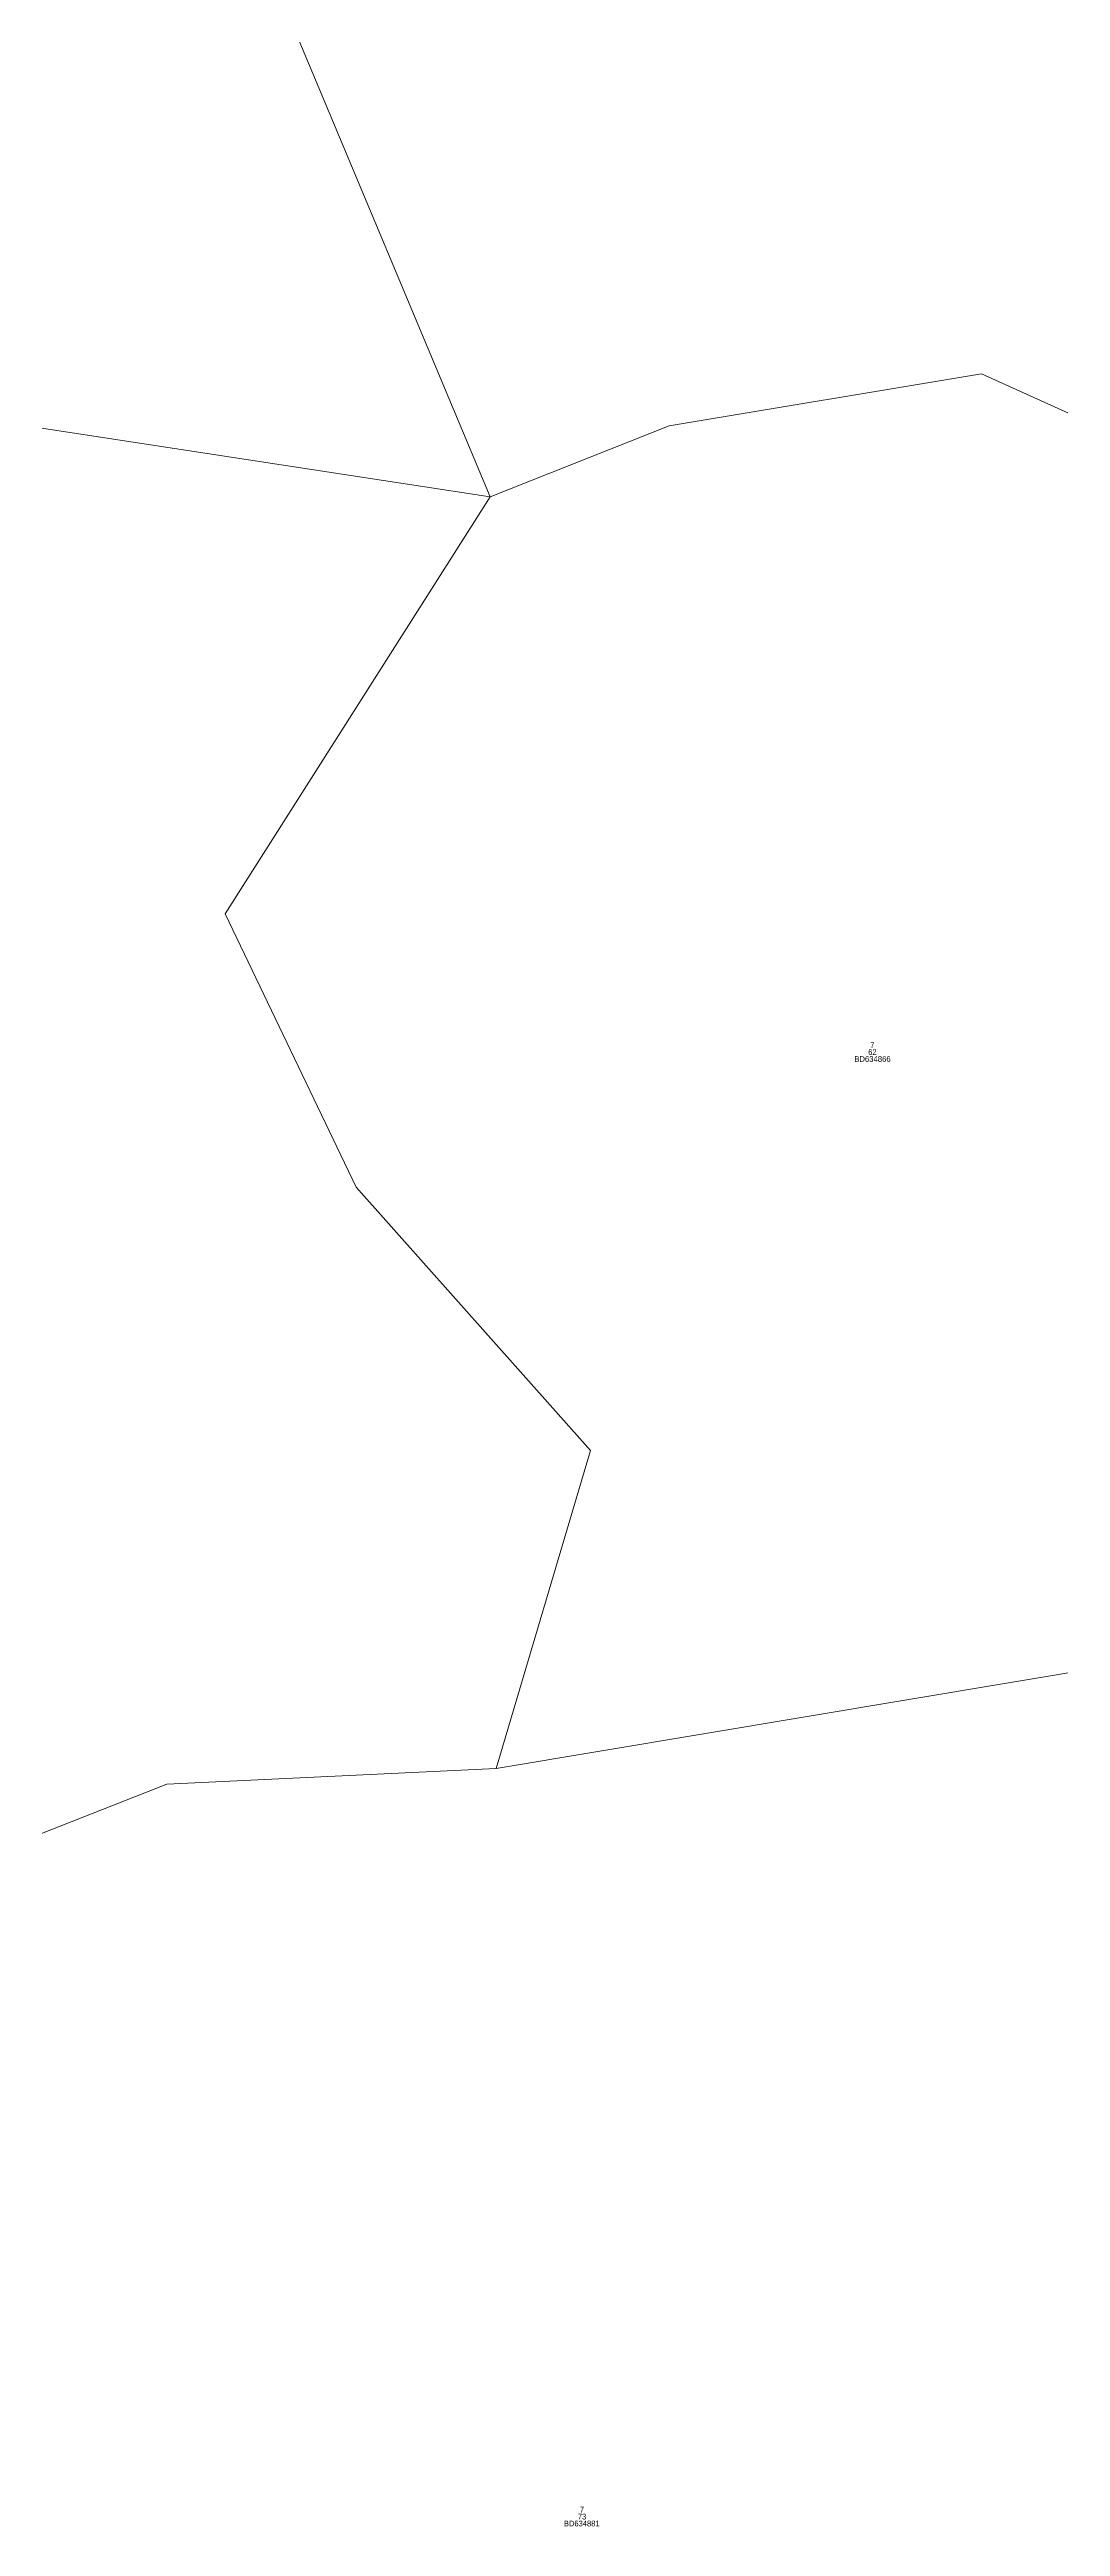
# Model space of a CAD drawing. Header units: metres. Extents: x 547915 to 556085, y 1814738 to 1822008.
# Drawn here: x 550291.3 to 550379.1, y 1819243.7 to 1819458.8 of the extents above; entities that cross this region are included whole.
import ezdxf
from ezdxf.enums import TextEntityAlignment as Align

# ---------------------------------------------------------------- set-up
doc = ezdxf.new("R2010")
doc.units = ezdxf.units.M
doc.header["$LTSCALE"] = 1.6
doc.layers.add('10', color=7, linetype='Continuous', lineweight=13)
doc.layers.add('20', color=7, linetype='Continuous')

msp = doc.modelspace()

# ---------------------------------------------------------------- linework, layer by layer
at = {"layer": '10'}
for p, q in [((550329.56, 1819419.96), (550311.47, 1819463.2)), ((550205.96, 1819438.9), (550329.56, 1819419.96)), ((550413.54, 1819323.44), (550330.09, 1819309.51))]:
    msp.add_line(p, q, dxfattribs=at)
for points in [[(550411.72, 1819405.49), (550381.9, 1819426.26), (550372.25, 1819430.66), (550345.1, 1819426.13), (550329.56, 1819419.96)], [(550329.56, 1819419.96), (550306.53, 1819383.74), (550317.91, 1819360.01), (550338.26, 1819337.11), (550330.09, 1819309.51)], [(550330.09, 1819309.51), (550301.46, 1819308.15), (550289.48, 1819303.43)]]:
    msp.add_lwpolyline(points, dxfattribs=at)

# ---------------------------------------------------------------- texts
at = {"layer": '20'}
msp.add_text('BD634866', height=0.5, dxfattribs=at).set_placement((550362.765, 1819370.88), align=Align.CENTER)
msp.add_text('BD634866', height=0.5, dxfattribs=at).set_placement((550362.765, 1819370.88), align=Align.CENTER)
for s, width, p in [('62', 0.95, (550362.76, 1819371.48)), ('62', 0.95, (550362.76, 1819371.48)), ('7', 0.9, (550362.75, 1819372.08)), ('7', 0.9, (550362.75, 1819372.08)), ('73', 0.95, (550337.535, 1819244.27)), ('73', 0.95, (550337.535, 1819244.27)), ('7', 0.9, (550337.53, 1819244.87)), ('7', 0.9, (550337.53, 1819244.87)), ('BD634881', 0.95, (550337.51, 1819243.67)), ('BD634881', 0.95, (550337.51, 1819243.67))]:
    msp.add_text(s, height=0.5, dxfattribs=dict(at, width=width)).set_placement(p, align=Align.CENTER)

doc.saveas('drawing.dxf')
